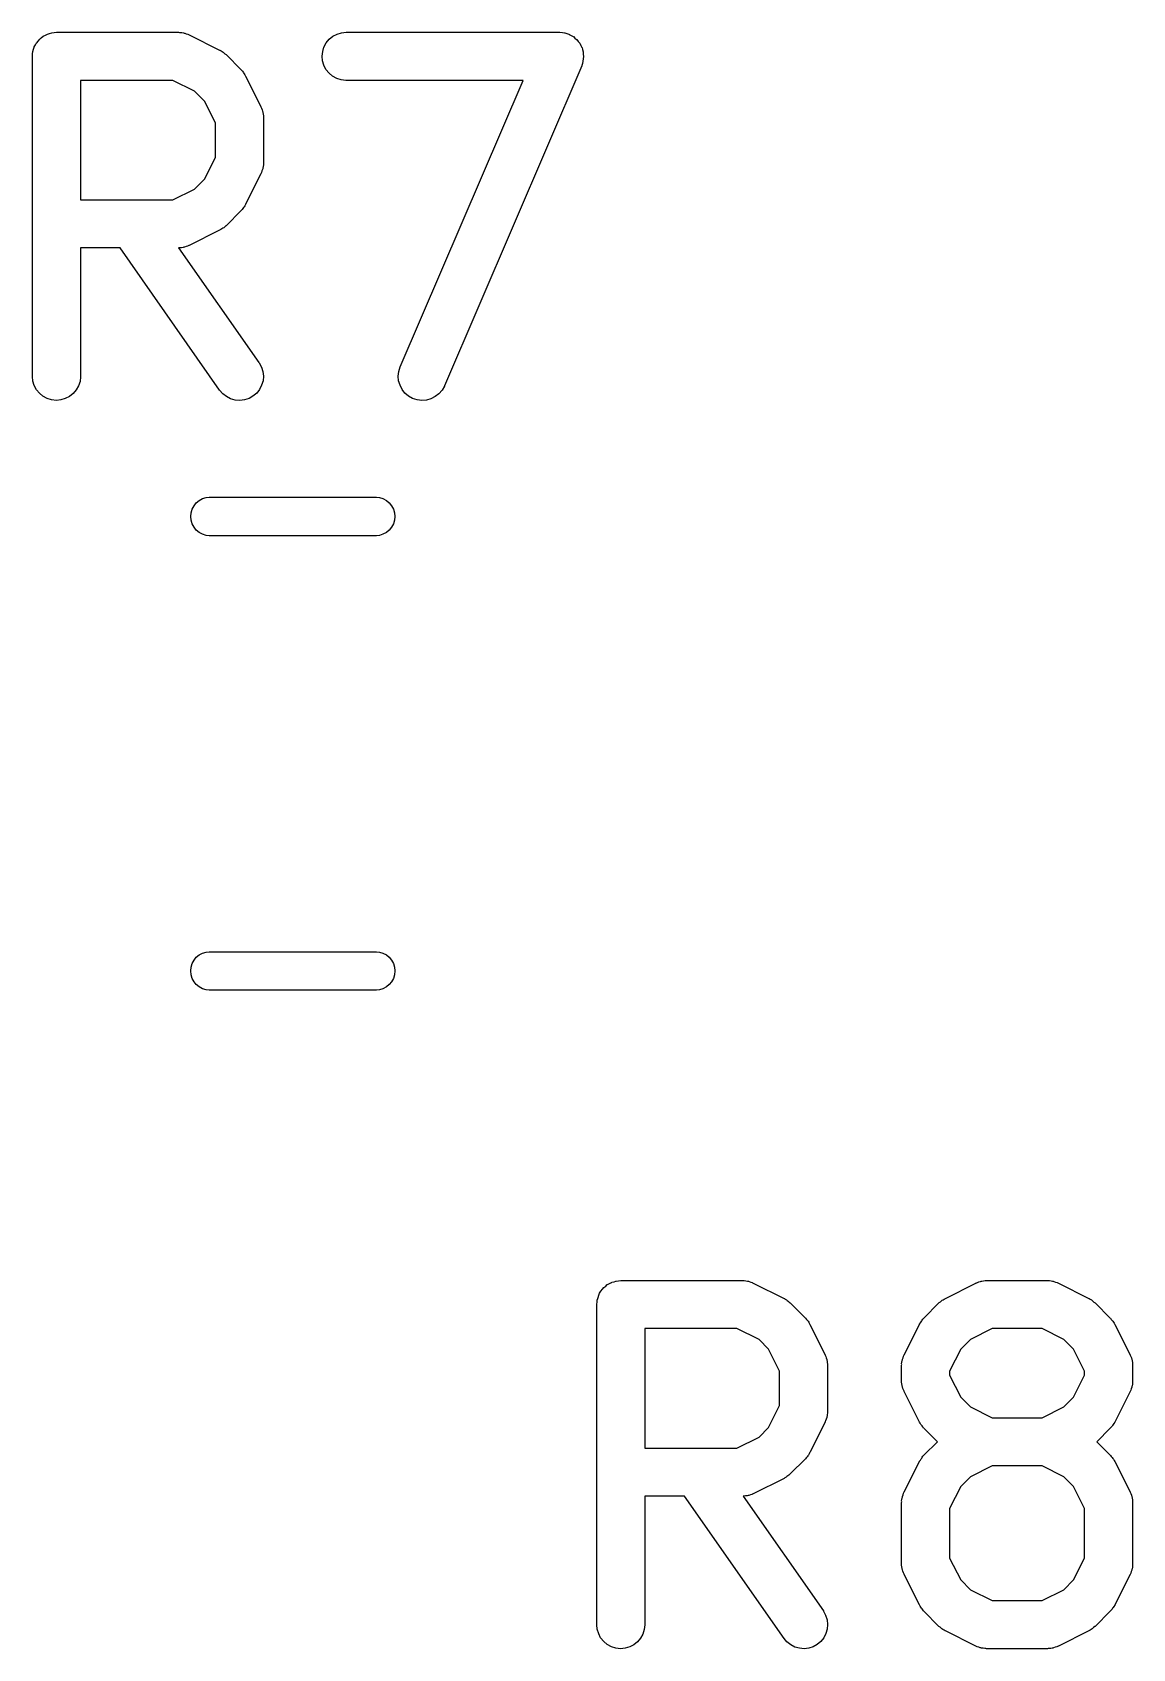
# Model space of a CAD drawing. Extents: x 85.9 to 159.2, y -122.9 to -78.6.
# Drawn here: x 155.22 to 158.66, y -83.73 to -78.68 of the extents above; entities that cross this region are included whole.
import ezdxf

# ---------------------------------------------------------------- set-up
doc = ezdxf.new("R2010")
doc.units = 0
doc.header["$MEASUREMENT"] = 0
doc.layers.add('BLACK', color=7, linetype='CONTINUOUS')

msp = doc.modelspace()

# ---------------------------------------------------------------- linework, layer by layer
at = {"layer": 'BLACK', "linetype": 'CONTINUOUS'}
for p, q in [((155.278, -78.6808), (155.285, -78.6788)), ((155.285, -78.6787), (155.292, -78.6781)), ((155.285, -78.6788), (155.285, -78.6787)), ((155.285, -78.6788), (155.285, -78.6788)), ((155.292, -78.6781), (155.299, -78.6774)), ((155.299, -78.6774), (155.68, -78.6774)), ((155.68, -78.6774), (155.681, -78.6774)), ((155.681, -78.6774), (155.684, -78.6776)), ((155.684, -78.6776), (155.686, -78.6776)), ((155.686, -78.6776), (155.691, -78.6784)), ((155.691, -78.6784), (155.696, -78.679)), ((156.176, -78.683), (156.19, -78.6788)), ((156.19, -78.6788), (156.204, -78.6774)), ((156.204, -78.6774), (156.871, -78.6774)), ((156.871, -78.6774), (156.872, -78.6774)), ((156.872, -78.6774), (156.872, -78.6774)), ((156.872, -78.6774), (156.872, -78.6774)), ((156.872, -78.6774), (156.88, -78.6782)), ((156.88, -78.6782), (156.886, -78.679)), ((155.228, -78.7301), (155.23, -78.7233)), ((155.23, -78.7228), (155.234, -78.7166)), ((155.23, -78.7231), (155.23, -78.7228)), ((155.23, -78.7233), (155.23, -78.7231)), ((155.234, -78.7166), (155.237, -78.7104)), ((155.237, -78.7102), (155.238, -78.71)), ((155.237, -78.7104), (155.237, -78.7102)), ((155.238, -78.71), (155.242, -78.7046)), ((155.242, -78.7046), (155.247, -78.6992)), ((155.247, -78.6988), (155.252, -78.6944)), ((155.247, -78.699), (155.247, -78.6988)), ((155.247, -78.6992), (155.247, -78.699)), ((155.252, -78.6944), (155.258, -78.6899)), ((155.258, -78.6896), (155.265, -78.6864)), ((155.258, -78.6898), (155.258, -78.6896)), ((155.258, -78.6899), (155.258, -78.6898)), ((155.265, -78.6864), (155.271, -78.683)), ((155.271, -78.6828), (155.278, -78.6808)), ((155.271, -78.683), (155.271, -78.6828)), ((155.271, -78.683), (155.271, -78.683)), ((155.696, -78.679), (155.698, -78.6797)), ((155.698, -78.6797), (155.7, -78.6801)), ((155.7, -78.6801), (155.705, -78.6819)), ((155.705, -78.6819), (155.71, -78.6834)), ((155.71, -78.6834), (155.712, -78.6845)), ((155.712, -78.6845), (155.714, -78.6853)), ((155.714, -78.6853), (155.809, -78.7329)), ((156.131, -78.7373), (156.135, -78.7233)), ((156.135, -78.7233), (156.142, -78.7104)), ((156.142, -78.7104), (156.151, -78.6992)), ((156.151, -78.6992), (156.163, -78.6899)), ((156.163, -78.6899), (156.176, -78.683)), ((156.886, -78.679), (156.887, -78.6791)), ((156.887, -78.6791), (156.887, -78.6791)), ((156.887, -78.6791), (156.894, -78.6813)), ((156.894, -78.6813), (156.9, -78.6834)), ((156.9, -78.6834), (156.901, -78.6836)), ((156.901, -78.6836), (156.901, -78.6837)), ((156.901, -78.6837), (156.907, -78.6871)), ((156.907, -78.6871), (156.913, -78.6905)), ((156.913, -78.6905), (156.913, -78.6907)), ((156.913, -78.6907), (156.914, -78.6908)), ((156.914, -78.6908), (156.919, -78.6954)), ((156.919, -78.6954), (156.924, -78.6999)), ((156.924, -78.6999), (156.925, -78.7001)), ((156.925, -78.7001), (156.925, -78.7003)), ((156.925, -78.7003), (156.929, -78.7059)), ((156.929, -78.7059), (156.934, -78.7113)), ((156.934, -78.7113), (156.934, -78.7115)), ((156.934, -78.7115), (156.934, -78.7117)), ((156.934, -78.7117), (156.937, -78.7181)), ((156.937, -78.7181), (156.94, -78.7243)), ((156.94, -78.7243), (156.94, -78.7245)), ((156.94, -78.7245), (156.941, -78.7248)), ((156.941, -78.7248), (156.943, -78.7315)), ((155.224, -78.7513), (155.225, -78.7443)), ((155.224, -78.7518), (155.224, -78.7513)), ((155.224, -78.7519), (155.224, -78.7518)), ((155.224, -78.7524), (155.224, -78.7519)), ((155.224, -78.7519), (155.224, -78.7519)), ((155.224, -79.7524), (155.224, -78.7524)), ((155.225, -78.7443), (155.226, -78.7373)), ((155.226, -78.7368), (155.228, -78.7301)), ((155.226, -78.737), (155.226, -78.7368)), ((155.226, -78.7373), (155.226, -78.737)), ((155.809, -78.7329), (155.81, -78.7334)), ((155.81, -78.7334), (155.814, -78.7357)), ((155.814, -78.7357), (155.817, -78.7377)), ((155.817, -78.7377), (155.82, -78.7397)), ((155.82, -78.7397), (155.822, -78.7414)), ((155.822, -78.7414), (155.825, -78.7443)), ((155.825, -78.7443), (155.829, -78.747)), ((155.829, -78.747), (155.876, -78.7946)), ((156.129, -78.7519), (156.131, -78.7373)), ((156.13, -78.7664), (156.129, -78.7519)), ((156.135, -78.7805), (156.13, -78.7664)), ((156.942, -78.7747), (156.94, -78.7814)), ((156.944, -78.768), (156.942, -78.7747)), ((156.943, -78.7315), (156.945, -78.7383)), ((156.945, -78.7605), (156.944, -78.7675)), ((156.944, -78.7675), (156.944, -78.7677)), ((156.944, -78.7677), (156.944, -78.768)), ((156.945, -78.7383), (156.945, -78.7386)), ((156.945, -78.7386), (156.945, -78.7388)), ((156.945, -78.7388), (156.945, -78.7458)), ((156.945, -78.7458), (156.946, -78.7529)), ((156.946, -78.7534), (156.945, -78.7605)), ((156.946, -78.7529), (156.946, -78.7532)), ((156.946, -78.7532), (156.946, -78.7534)), ((155.374, -78.8274), (155.374, -79.2012)), ((155.663, -78.8274), (155.374, -78.8274)), ((155.731, -78.8616), (155.663, -78.8274)), ((155.876, -78.7946), (155.877, -78.7953)), ((155.877, -78.7953), (155.88, -78.7986)), ((155.88, -78.7986), (155.883, -78.8017)), ((155.883, -78.8017), (155.884, -78.8043)), ((155.884, -78.8043), (155.886, -78.8068)), ((155.886, -78.8068), (155.888, -78.8105)), ((155.888, -78.8105), (155.89, -78.8141)), ((155.89, -78.8141), (155.938, -78.9093)), ((156.141, -78.7934), (156.135, -78.7805)), ((156.151, -78.8049), (156.141, -78.7934)), ((156.162, -78.8143), (156.151, -78.8049)), ((156.175, -78.8213), (156.162, -78.8143)), ((156.189, -78.8257), (156.175, -78.8213)), ((156.203, -78.8274), (156.189, -78.8257)), ((156.204, -78.8274), (156.203, -78.8274)), ((156.757, -78.8274), (156.204, -78.8274)), ((156.373, -79.7228), (156.757, -78.8274)), ((156.94, -78.7819), (156.511, -79.7819)), ((156.94, -78.7814), (156.94, -78.7817)), ((156.94, -78.7817), (156.94, -78.7819)), ((155.762, -78.892), (155.731, -78.8616)), ((155.796, -78.9606), (155.762, -78.892)), ((155.938, -78.9093), (155.938, -78.9103)), ((155.938, -78.9103), (155.939, -78.9123)), ((155.939, -78.9123), (155.94, -78.9143)), ((155.94, -78.9143), (155.942, -78.9192)), ((155.942, -78.9192), (155.943, -78.924)), ((155.943, -78.924), (155.944, -78.9262)), ((155.944, -78.9262), (155.944, -78.9283)), ((155.944, -78.9283), (155.945, -78.9334)), ((155.796, -79.068), (155.796, -78.9606)), ((155.945, -78.9334), (155.946, -78.9385)), ((155.946, -78.9385), (155.946, -78.9407)), ((155.946, -78.9407), (155.946, -78.9429)), ((155.946, -78.9429), (155.946, -79.0857)), ((155.762, -79.1365), (155.796, -79.068)), ((155.938, -79.1193), (155.89, -79.2145)), ((155.939, -79.1172), (155.938, -79.1193)), ((155.94, -79.1153), (155.939, -79.1172)), ((155.941, -79.1104), (155.94, -79.1153)), ((155.943, -79.1056), (155.941, -79.1104)), ((155.944, -79.1034), (155.943, -79.1056)), ((155.945, -79.0962), (155.944, -79.1013)), ((155.944, -79.1013), (155.944, -79.1034)), ((155.946, -79.0912), (155.945, -79.0962)), ((155.946, -79.0857), (155.946, -79.0868)), ((155.946, -79.0868), (155.946, -79.089)), ((155.946, -79.089), (155.946, -79.0912)), ((155.663, -79.2012), (155.731, -79.1669)), ((155.731, -79.1669), (155.762, -79.1365)), ((155.374, -79.2012), (155.663, -79.2012)), ((155.876, -79.234), (155.829, -79.2816)), ((155.879, -79.2307), (155.876, -79.234)), ((155.882, -79.2277), (155.879, -79.2307)), ((155.884, -79.2251), (155.882, -79.2277)), ((155.886, -79.2227), (155.884, -79.2251)), ((155.888, -79.219), (155.886, -79.2227)), ((155.89, -79.2154), (155.888, -79.219)), ((155.89, -79.2145), (155.89, -79.2154)), ((155.828, -79.2823), (155.825, -79.285)), ((155.829, -79.2816), (155.828, -79.2823)), ((155.809, -79.2957), (155.714, -79.3433)), ((155.813, -79.2934), (155.809, -79.2957)), ((155.816, -79.2915), (155.813, -79.2934)), ((155.819, -79.2895), (155.816, -79.2915)), ((155.822, -79.2879), (155.819, -79.2895)), ((155.825, -79.285), (155.822, -79.2879)), ((155.498, -79.3512), (155.374, -79.3512)), ((155.374, -79.3512), (155.374, -79.7524)), ((155.809, -79.7954), (155.498, -79.3512)), ((155.683, -79.351), (155.681, -79.3511)), ((155.681, -79.3511), (155.932, -79.7094)), ((155.685, -79.3511), (155.683, -79.351)), ((155.69, -79.3503), (155.685, -79.3511)), ((155.695, -79.3498), (155.69, -79.3503)), ((155.697, -79.3491), (155.695, -79.3498)), ((155.699, -79.3488), (155.697, -79.3491)), ((155.704, -79.347), (155.699, -79.3488)), ((155.709, -79.3455), (155.704, -79.347)), ((155.711, -79.3445), (155.709, -79.3455)), ((155.713, -79.3437), (155.711, -79.3445)), ((155.714, -79.3433), (155.713, -79.3437)), ((155.932, -79.7094), (155.933, -79.7102)), ((155.933, -79.7102), (155.94, -79.7231)), ((155.94, -79.7231), (155.944, -79.7371)), ((155.944, -79.7371), (155.946, -79.7516)), ((156.367, -79.7513), (156.369, -79.7368)), ((156.369, -79.7368), (156.373, -79.7228)), ((155.226, -79.7669), (155.224, -79.7524)), ((155.23, -79.781), (155.226, -79.7669)), ((155.237, -79.7939), (155.23, -79.781)), ((155.368, -79.7819), (155.361, -79.7948)), ((155.373, -79.768), (155.368, -79.7819)), ((155.374, -79.7534), (155.373, -79.768)), ((155.374, -79.7524), (155.374, -79.7534)), ((155.94, -79.7802), (155.934, -79.7932)), ((155.945, -79.7662), (155.94, -79.7802)), ((155.946, -79.7516), (155.945, -79.7662)), ((156.368, -79.7659), (156.367, -79.7513)), ((156.373, -79.78), (156.368, -79.7659)), ((156.379, -79.793), (156.373, -79.78)), ((156.511, -79.7829), (156.504, -79.7956)), ((156.511, -79.7819), (156.511, -79.7829)), ((155.246, -79.8052), (155.237, -79.7939)), ((155.257, -79.8146), (155.246, -79.8052)), ((155.27, -79.8215), (155.257, -79.8146)), ((155.284, -79.8258), (155.27, -79.8215)), ((155.299, -79.8274), (155.284, -79.8258)), ((155.313, -79.8261), (155.299, -79.8274)), ((155.327, -79.8219), (155.313, -79.8261)), ((155.34, -79.8151), (155.327, -79.8219)), ((155.352, -79.806), (155.34, -79.8151)), ((155.361, -79.7948), (155.352, -79.806)), ((155.819, -79.8065), (155.809, -79.7954)), ((155.83, -79.8156), (155.819, -79.8065)), ((155.843, -79.8222), (155.83, -79.8156)), ((155.858, -79.8262), (155.843, -79.8222)), ((155.872, -79.8274), (155.858, -79.8262)), ((155.887, -79.8257), (155.872, -79.8274)), ((155.901, -79.8212), (155.887, -79.8257)), ((155.913, -79.8141), (155.901, -79.8212)), ((155.925, -79.8047), (155.913, -79.8141)), ((155.934, -79.7932), (155.925, -79.8047)), ((156.388, -79.8045), (156.379, -79.793)), ((156.399, -79.814), (156.388, -79.8045)), ((156.412, -79.8211), (156.399, -79.814)), ((156.426, -79.8256), (156.412, -79.8211)), ((156.441, -79.8274), (156.426, -79.8256)), ((156.455, -79.8262), (156.441, -79.8274)), ((156.469, -79.8223), (156.455, -79.8262)), ((156.482, -79.8157), (156.469, -79.8223)), ((156.494, -79.8067), (156.482, -79.8157)), ((156.504, -79.7956), (156.494, -79.8067)), ((155.736, -80.1474), (155.745, -80.1399)), ((155.745, -80.1399), (155.756, -80.1343)), ((155.756, -80.1343), (155.767, -80.1309)), ((155.767, -80.1309), (155.776, -80.13)), ((155.776, -80.13), (156.299, -80.13)), ((156.299, -80.13), (156.308, -80.1309)), ((156.308, -80.1309), (156.319, -80.1343)), ((156.319, -80.1343), (156.33, -80.1399)), ((156.33, -80.1399), (156.339, -80.1474)), ((155.719, -80.19), (155.72, -80.1782)), ((155.72, -80.2018), (155.719, -80.19)), ((155.72, -80.1782), (155.723, -80.1669)), ((155.723, -80.1669), (155.729, -80.1565)), ((155.729, -80.1565), (155.736, -80.1474)), ((156.339, -80.1474), (156.346, -80.1565)), ((156.346, -80.1565), (156.352, -80.1669)), ((156.352, -80.1669), (156.355, -80.1782)), ((156.355, -80.1782), (156.356, -80.19)), ((156.356, -80.19), (156.355, -80.2018)), ((155.723, -80.2131), (155.72, -80.2018)), ((155.729, -80.2235), (155.723, -80.2131)), ((155.736, -80.2326), (155.729, -80.2235)), ((155.745, -80.2401), (155.736, -80.2326)), ((155.756, -80.2457), (155.745, -80.2401)), ((156.33, -80.2401), (156.319, -80.2457)), ((156.339, -80.2326), (156.33, -80.2401)), ((156.346, -80.2235), (156.339, -80.2326)), ((156.352, -80.2131), (156.346, -80.2235)), ((156.355, -80.2018), (156.352, -80.2131)), ((155.767, -80.2491), (155.756, -80.2457)), ((155.776, -80.25), (155.767, -80.2491)), ((156.299, -80.25), (155.776, -80.25)), ((156.308, -80.2491), (156.299, -80.25)), ((156.319, -80.2457), (156.308, -80.2491)), ((155.745, -81.5599), (155.756, -81.5543)), ((155.756, -81.5543), (155.767, -81.5509)), ((155.767, -81.5509), (155.776, -81.55)), ((155.776, -81.55), (156.299, -81.55)), ((156.299, -81.55), (156.308, -81.5509)), ((156.308, -81.5509), (156.319, -81.5543)), ((156.319, -81.5543), (156.33, -81.5599)), ((155.719, -81.61), (155.72, -81.5982)), ((155.72, -81.5982), (155.723, -81.5869)), ((155.723, -81.5869), (155.729, -81.5765)), ((155.729, -81.5765), (155.736, -81.5674)), ((155.736, -81.5674), (155.745, -81.5599)), ((156.33, -81.5599), (156.339, -81.5674)), ((156.339, -81.5674), (156.346, -81.5765)), ((156.346, -81.5765), (156.352, -81.5869)), ((156.352, -81.5869), (156.355, -81.5982)), ((156.355, -81.5982), (156.356, -81.61)), ((155.72, -81.6218), (155.719, -81.61)), ((155.723, -81.6331), (155.72, -81.6218)), ((155.729, -81.6435), (155.723, -81.6331)), ((155.736, -81.6526), (155.729, -81.6435)), ((155.745, -81.6601), (155.736, -81.6526)), ((156.339, -81.6526), (156.33, -81.6601)), ((156.346, -81.6435), (156.339, -81.6526)), ((156.352, -81.6331), (156.346, -81.6435)), ((156.355, -81.6218), (156.352, -81.6331)), ((156.356, -81.61), (156.355, -81.6218)), ((155.756, -81.6657), (155.745, -81.6601)), ((155.767, -81.6691), (155.756, -81.6657)), ((155.776, -81.67), (155.767, -81.6691)), ((156.299, -81.67), (155.776, -81.67)), ((156.308, -81.6691), (156.299, -81.67)), ((156.319, -81.6657), (156.308, -81.6691)), ((156.33, -81.6601), (156.319, -81.6657)), ((156.993, -82.6228), (156.996, -82.6166)), ((156.996, -82.6166), (157, -82.6104)), ((157, -82.61), (157.005, -82.6046)), ((157, -82.6102), (157, -82.61)), ((157, -82.6104), (157, -82.6102)), ((157.005, -82.6046), (157.009, -82.5992)), ((157.009, -82.5988), (157.015, -82.5944)), ((157.009, -82.599), (157.009, -82.5988)), ((157.009, -82.5992), (157.009, -82.599)), ((157.015, -82.5944), (157.02, -82.5899)), ((157.02, -82.5899), (157.021, -82.5898)), ((157.021, -82.5896), (157.027, -82.5864)), ((157.021, -82.5898), (157.021, -82.5896)), ((157.027, -82.5864), (157.033, -82.583)), ((157.033, -82.583), (157.034, -82.583)), ((157.034, -82.5828), (157.041, -82.5808)), ((157.034, -82.583), (157.034, -82.5828)), ((157.041, -82.5808), (157.047, -82.5788)), ((157.047, -82.5788), (157.048, -82.5788)), ((157.048, -82.5787), (157.055, -82.5781)), ((157.048, -82.5788), (157.048, -82.5787)), ((157.055, -82.5781), (157.062, -82.5774)), ((157.062, -82.5774), (157.443, -82.5774)), ((157.443, -82.5774), (157.444, -82.5774)), ((157.444, -82.5774), (157.446, -82.5776)), ((157.446, -82.5776), (157.448, -82.5776)), ((157.448, -82.5776), (157.453, -82.5784)), ((157.453, -82.5784), (157.458, -82.579)), ((157.458, -82.579), (157.461, -82.5797)), ((157.461, -82.5797), (157.463, -82.5801)), ((157.463, -82.5801), (157.468, -82.5819)), ((157.468, -82.5819), (157.472, -82.5834)), ((157.472, -82.5834), (157.474, -82.5845)), ((157.474, -82.5845), (157.476, -82.5853)), ((157.476, -82.5853), (157.572, -82.6329)), ((158.076, -82.6329), (158.171, -82.5853)), ((158.171, -82.5853), (158.172, -82.5848)), ((158.172, -82.5848), (158.174, -82.5841)), ((158.174, -82.5841), (158.176, -82.583)), ((158.176, -82.583), (158.181, -82.5816)), ((158.181, -82.5816), (158.186, -82.5798)), ((158.186, -82.5798), (158.188, -82.5794)), ((158.188, -82.5794), (158.19, -82.5788)), ((158.19, -82.5788), (158.195, -82.5783)), ((158.195, -82.5783), (158.2, -82.5775)), ((158.2, -82.5775), (158.203, -82.5776)), ((158.203, -82.5776), (158.205, -82.5774)), ((158.205, -82.5774), (158.395, -82.5774)), ((158.395, -82.5774), (158.396, -82.5774)), ((158.396, -82.5774), (158.398, -82.5776)), ((158.398, -82.5776), (158.401, -82.5776)), ((158.401, -82.5776), (158.406, -82.5784)), ((158.406, -82.5784), (158.411, -82.579)), ((158.411, -82.579), (158.413, -82.5797)), ((158.413, -82.5797), (158.415, -82.5801)), ((158.415, -82.5801), (158.42, -82.5819)), ((158.42, -82.5819), (158.425, -82.5834)), ((158.425, -82.5834), (158.427, -82.5845)), ((158.427, -82.5845), (158.429, -82.5853)), ((158.429, -82.5853), (158.524, -82.6329)), ((156.987, -82.6513), (156.988, -82.6443)), ((156.987, -82.6518), (156.987, -82.6513)), ((156.987, -82.6519), (156.987, -82.6518)), ((156.987, -82.6524), (156.987, -82.6519)), ((156.987, -82.6519), (156.987, -82.6519)), ((156.987, -83.6524), (156.987, -82.6524)), ((156.988, -82.6373), (156.989, -82.637)), ((156.988, -82.6443), (156.988, -82.6373)), ((156.989, -82.6368), (156.991, -82.6301)), ((156.989, -82.637), (156.989, -82.6368)), ((156.991, -82.6301), (156.993, -82.6233)), ((156.993, -82.6231), (156.993, -82.6228)), ((156.993, -82.6233), (156.993, -82.6231)), ((157.572, -82.6329), (157.573, -82.6334)), ((157.573, -82.6334), (157.576, -82.6357)), ((157.576, -82.6357), (157.58, -82.6377)), ((157.58, -82.6377), (157.582, -82.6397)), ((157.582, -82.6397), (157.585, -82.6414)), ((157.585, -82.6414), (157.588, -82.6443)), ((157.588, -82.6443), (157.591, -82.647)), ((157.591, -82.647), (157.639, -82.6946)), ((158.009, -82.6946), (158.056, -82.647)), ((158.056, -82.647), (158.057, -82.6462)), ((158.057, -82.6462), (158.061, -82.6436)), ((158.061, -82.6436), (158.064, -82.6407)), ((158.064, -82.6407), (158.066, -82.639)), ((158.066, -82.639), (158.069, -82.6371)), ((158.069, -82.6371), (158.072, -82.6352)), ((158.072, -82.6352), (158.076, -82.6329)), ((158.524, -82.6329), (158.525, -82.6334)), ((158.525, -82.6334), (158.528, -82.6357)), ((158.528, -82.6357), (158.532, -82.6377)), ((158.532, -82.6377), (158.535, -82.6397)), ((158.535, -82.6397), (158.537, -82.6414)), ((158.537, -82.6414), (158.54, -82.6443)), ((158.54, -82.6443), (158.544, -82.647)), ((158.544, -82.647), (158.591, -82.6946)), ((157.639, -82.6946), (157.639, -82.6953)), ((157.639, -82.6953), (157.642, -82.6986)), ((157.642, -82.6986), (157.645, -82.7017)), ((157.645, -82.7017), (157.647, -82.7043)), ((157.647, -82.7043), (157.649, -82.7068)), ((157.649, -82.7068), (157.651, -82.7105)), ((157.651, -82.7105), (157.653, -82.7141)), ((157.653, -82.7141), (157.7, -82.8093)), ((157.947, -82.8093), (157.995, -82.7141)), ((157.995, -82.7131), (157.998, -82.7096)), ((157.995, -82.7141), (157.995, -82.7131)), ((157.998, -82.7096), (158, -82.7059)), ((158, -82.7059), (158.002, -82.7035)), ((158.002, -82.7035), (158.003, -82.7009)), ((158.003, -82.7009), (158.006, -82.6978)), ((158.006, -82.6978), (158.009, -82.6946)), ((158.591, -82.6946), (158.592, -82.6953)), ((158.592, -82.6953), (158.594, -82.6986)), ((158.594, -82.6986), (158.597, -82.7017)), ((158.597, -82.7017), (158.599, -82.7043)), ((158.599, -82.7043), (158.601, -82.7068)), ((158.601, -82.7068), (158.603, -82.7105)), ((158.603, -82.7105), (158.605, -82.7141)), ((158.605, -82.7141), (158.653, -82.8093)), ((157.137, -82.7274), (157.137, -83.1012)), ((157.425, -82.7274), (157.137, -82.7274)), ((157.494, -82.7616), (157.425, -82.7274)), ((157.524, -82.792), (157.494, -82.7616)), ((158.154, -82.7616), (158.124, -82.792)), ((158.222, -82.7274), (158.154, -82.7616)), ((158.378, -82.7274), (158.222, -82.7274)), ((158.446, -82.7616), (158.378, -82.7274)), ((158.476, -82.792), (158.446, -82.7616)), ((157.558, -82.8606), (157.524, -82.792)), ((157.7, -82.8093), (157.701, -82.8103)), ((157.701, -82.8103), (157.702, -82.8123)), ((157.702, -82.8123), (157.703, -82.8143)), ((157.703, -82.8143), (157.704, -82.8192)), ((157.704, -82.8192), (157.706, -82.824)), ((157.942, -82.823), (157.944, -82.8182)), ((157.944, -82.8182), (157.945, -82.8133)), ((157.945, -82.8133), (157.946, -82.8114)), ((157.946, -82.8114), (157.947, -82.8093)), ((158.124, -82.792), (158.089, -82.8606)), ((158.511, -82.8606), (158.476, -82.792)), ((158.653, -82.8093), (158.653, -82.8103)), ((158.653, -82.8103), (158.654, -82.8123)), ((158.654, -82.8123), (158.655, -82.8143)), ((158.655, -82.8143), (158.657, -82.8192)), ((158.657, -82.8192), (158.658, -82.824)), ((157.558, -82.968), (157.558, -82.8606)), ((157.706, -82.824), (157.706, -82.8262)), ((157.706, -82.8262), (157.707, -82.8283)), ((157.707, -82.8283), (157.707, -82.8334)), ((157.707, -82.8334), (157.708, -82.8385)), ((157.708, -82.8385), (157.708, -82.8407)), ((157.708, -82.8407), (157.708, -82.8429)), ((157.708, -82.8429), (157.708, -82.9857)), ((157.939, -82.8374), (157.94, -82.8324)), ((157.94, -82.8396), (157.939, -82.8374)), ((157.939, -82.8418), (157.94, -82.8396)), ((157.939, -82.8429), (157.939, -82.8418)), ((157.939, -82.8905), (157.939, -82.8429)), ((157.94, -82.8324), (157.941, -82.8273)), ((157.941, -82.8273), (157.942, -82.8252)), ((157.942, -82.8252), (157.942, -82.823)), ((158.089, -82.8606), (158.089, -82.8728)), ((158.511, -82.8728), (158.511, -82.8606)), ((158.658, -82.824), (158.659, -82.8262)), ((158.659, -82.8262), (158.659, -82.8283)), ((158.659, -82.8283), (158.66, -82.8334)), ((158.66, -82.8334), (158.661, -82.8385)), ((158.661, -82.8385), (158.66, -82.8407)), ((158.66, -82.8407), (158.661, -82.8429)), ((158.661, -82.8429), (158.661, -82.8905)), ((157.939, -82.8927), (157.939, -82.8905)), ((157.939, -82.8949), (157.939, -82.8927)), ((157.94, -82.8999), (157.939, -82.8949)), ((157.941, -82.905), (157.94, -82.8999)), ((157.941, -82.9072), (157.941, -82.905)), ((157.942, -82.9093), (157.941, -82.9072)), ((157.943, -82.9141), (157.942, -82.9093)), ((157.945, -82.9191), (157.943, -82.9141)), ((157.946, -82.921), (157.945, -82.9191)), ((158.089, -82.8728), (158.124, -82.9413)), ((158.476, -82.9413), (158.511, -82.8728)), ((158.655, -82.92), (158.654, -82.922)), ((158.656, -82.9151), (158.655, -82.92)), ((158.658, -82.9103), (158.656, -82.9151)), ((158.659, -82.9061), (158.658, -82.9082)), ((158.658, -82.9082), (158.658, -82.9103)), ((158.66, -82.901), (158.659, -82.9061)), ((158.661, -82.8915), (158.66, -82.8937)), ((158.66, -82.8937), (158.661, -82.8959)), ((158.661, -82.8959), (158.66, -82.901)), ((158.661, -82.8905), (158.661, -82.8915)), ((157.524, -83.0365), (157.558, -82.968)), ((157.947, -82.9231), (157.946, -82.921)), ((157.947, -82.924), (157.947, -82.9231)), ((157.995, -83.0193), (157.947, -82.924)), ((158.124, -82.9413), (158.154, -82.9717)), ((158.446, -82.9717), (158.476, -82.9413)), ((158.653, -82.924), (158.605, -83.0193)), ((158.654, -82.922), (158.653, -82.924)), ((157.7, -83.0193), (157.653, -83.1145)), ((157.701, -83.0172), (157.7, -83.0193)), ((157.702, -83.0153), (157.701, -83.0172)), ((157.704, -83.0104), (157.702, -83.0153)), ((157.706, -83.0056), (157.704, -83.0104)), ((157.707, -83.0013), (157.706, -83.0034)), ((157.706, -83.0034), (157.706, -83.0056)), ((157.708, -82.9912), (157.707, -82.9962)), ((157.707, -82.9962), (157.707, -83.0013)), ((157.708, -82.9857), (157.708, -82.9868)), ((157.708, -82.9868), (157.708, -82.989)), ((157.708, -82.989), (157.708, -82.9912)), ((157.997, -83.0228), (157.995, -83.0193)), ((158.154, -82.9717), (158.222, -83.006)), ((158.222, -83.006), (158.378, -83.006)), ((158.378, -83.006), (158.446, -82.9717)), ((158.605, -83.0202), (158.602, -83.0237)), ((158.605, -83.0193), (158.605, -83.0202)), ((157.425, -83.1012), (157.494, -83.0669)), ((157.494, -83.0669), (157.524, -83.0365)), ((157.999, -83.0266), (157.997, -83.0228)), ((158.001, -83.029), (157.999, -83.0266)), ((158.003, -83.0316), (158.001, -83.029)), ((158.006, -83.0347), (158.003, -83.0316)), ((158.008, -83.038), (158.006, -83.0347)), ((158.009, -83.0387), (158.008, -83.038)), ((158.051, -83.081), (158.009, -83.0387)), ((158.591, -83.0387), (158.549, -83.081)), ((158.594, -83.0355), (158.591, -83.0387)), ((158.597, -83.0325), (158.594, -83.0355)), ((158.598, -83.0298), (158.597, -83.0325)), ((158.6, -83.0274), (158.598, -83.0298)), ((158.602, -83.0237), (158.6, -83.0274)), ((157.137, -83.1012), (157.425, -83.1012)), ((157.648, -83.1227), (157.646, -83.1251)), ((157.65, -83.119), (157.648, -83.1227)), ((157.652, -83.1154), (157.65, -83.119)), ((157.653, -83.1145), (157.652, -83.1154)), ((158.009, -83.1232), (158.051, -83.081)), ((158.549, -83.081), (158.591, -83.1232)), ((157.639, -83.134), (157.591, -83.1816)), ((157.641, -83.1307), (157.639, -83.134)), ((157.644, -83.1277), (157.641, -83.1307)), ((157.646, -83.1251), (157.644, -83.1277)), ((157.947, -83.2379), (157.995, -83.1426)), ((157.995, -83.1417), (157.998, -83.1382)), ((157.995, -83.1426), (157.995, -83.1417)), ((157.998, -83.1382), (158, -83.1345)), ((158, -83.1345), (158.002, -83.1321)), ((158.002, -83.1321), (158.003, -83.1294)), ((158.003, -83.1294), (158.006, -83.1264)), ((158.006, -83.1264), (158.009, -83.1232)), ((158.222, -83.156), (158.154, -83.1902)), ((158.378, -83.156), (158.222, -83.156)), ((158.446, -83.1902), (158.378, -83.156)), ((158.591, -83.1232), (158.592, -83.1239)), ((158.592, -83.1239), (158.594, -83.1272)), ((158.594, -83.1272), (158.597, -83.1303)), ((158.597, -83.1303), (158.599, -83.1329)), ((158.599, -83.1329), (158.601, -83.1353)), ((158.601, -83.1353), (158.603, -83.1391)), ((158.603, -83.1391), (158.605, -83.1426)), ((158.605, -83.1426), (158.653, -83.2379)), ((157.572, -83.1957), (157.476, -83.2433)), ((157.575, -83.1934), (157.572, -83.1957)), ((157.579, -83.1915), (157.575, -83.1934)), ((157.581, -83.1895), (157.579, -83.1915)), ((157.584, -83.1879), (157.581, -83.1895)), ((157.587, -83.185), (157.584, -83.1879)), ((157.59, -83.1823), (157.587, -83.185)), ((157.591, -83.1816), (157.59, -83.1823)), ((158.124, -83.2206), (158.089, -83.2891)), ((158.154, -83.1902), (158.124, -83.2206)), ((158.476, -83.2206), (158.446, -83.1902)), ((158.511, -83.2891), (158.476, -83.2206)), ((157.261, -83.2512), (157.137, -83.2512)), ((157.137, -83.2512), (157.137, -83.6524)), ((157.572, -83.6954), (157.261, -83.2512)), ((157.445, -83.251), (157.444, -83.2511)), ((157.444, -83.2511), (157.695, -83.6094)), ((157.447, -83.2511), (157.445, -83.251)), ((157.452, -83.2503), (157.447, -83.2511)), ((157.457, -83.2498), (157.452, -83.2503)), ((157.46, -83.2491), (157.457, -83.2498)), ((157.462, -83.2488), (157.46, -83.2491)), ((157.467, -83.247), (157.462, -83.2488)), ((157.471, -83.2455), (157.467, -83.247)), ((157.473, -83.2445), (157.471, -83.2455)), ((157.475, -83.2437), (157.473, -83.2445)), ((157.476, -83.2433), (157.475, -83.2437)), ((157.939, -83.266), (157.94, -83.2609)), ((157.94, -83.2682), (157.939, -83.266)), ((157.939, -83.2704), (157.94, -83.2682)), ((157.939, -83.2714), (157.939, -83.2704)), ((157.939, -83.4619), (157.939, -83.2714)), ((157.94, -83.2609), (157.941, -83.2558)), ((157.941, -83.2558), (157.942, -83.2537)), ((157.942, -83.2516), (157.944, -83.2468)), ((157.942, -83.2537), (157.942, -83.2516)), ((157.944, -83.2468), (157.945, -83.2419)), ((157.945, -83.2419), (157.946, -83.2399)), ((157.946, -83.2399), (157.947, -83.2379)), ((158.653, -83.2379), (158.653, -83.2388)), ((158.653, -83.2388), (158.654, -83.2409)), ((158.654, -83.2409), (158.655, -83.2428)), ((158.655, -83.2428), (158.657, -83.2478)), ((158.657, -83.2478), (158.658, -83.2526)), ((158.658, -83.2526), (158.659, -83.2547)), ((158.659, -83.2547), (158.659, -83.2569)), ((158.659, -83.2569), (158.66, -83.262)), ((158.66, -83.262), (158.661, -83.267)), ((158.661, -83.267), (158.66, -83.2692)), ((158.66, -83.2692), (158.661, -83.2714)), ((158.661, -83.2714), (158.661, -83.4619)), ((158.089, -83.2891), (158.089, -83.4442)), ((158.511, -83.4442), (158.511, -83.2891)), ((157.939, -83.4641), (157.939, -83.4619)), ((157.939, -83.4663), (157.939, -83.4641)), ((157.94, -83.4714), (157.939, -83.4663)), ((157.941, -83.4765), (157.94, -83.4714)), ((158.089, -83.4442), (158.124, -83.5127)), ((158.476, -83.5127), (158.511, -83.4442)), ((158.66, -83.4724), (158.659, -83.4775)), ((158.661, -83.463), (158.66, -83.4651)), ((158.66, -83.4651), (158.661, -83.4674)), ((158.661, -83.4674), (158.66, -83.4724)), ((158.661, -83.4619), (158.661, -83.463)), ((157.941, -83.4786), (157.941, -83.4765)), ((157.942, -83.4808), (157.941, -83.4786)), ((157.943, -83.4856), (157.942, -83.4808)), ((157.945, -83.4905), (157.943, -83.4856)), ((157.946, -83.4924), (157.945, -83.4905)), ((157.947, -83.4945), (157.946, -83.4924)), ((157.947, -83.4954), (157.947, -83.4945)), ((157.995, -83.5907), (157.947, -83.4954)), ((158.124, -83.5127), (158.154, -83.5431)), ((158.446, -83.5431), (158.476, -83.5127)), ((158.653, -83.4954), (158.605, -83.5907)), ((158.654, -83.4934), (158.653, -83.4954)), ((158.655, -83.4915), (158.654, -83.4934)), ((158.656, -83.4866), (158.655, -83.4915)), ((158.658, -83.4818), (158.656, -83.4866)), ((158.659, -83.4775), (158.658, -83.4796)), ((158.658, -83.4796), (158.658, -83.4818)), ((158.154, -83.5431), (158.222, -83.5774)), ((158.222, -83.5774), (158.378, -83.5774)), ((158.378, -83.5774), (158.446, -83.5431)), ((157.695, -83.6094), (157.695, -83.6102)), ((157.695, -83.6102), (157.702, -83.6231)), ((157.702, -83.6231), (157.707, -83.6371)), ((157.997, -83.5943), (157.995, -83.5907)), ((157.999, -83.598), (157.997, -83.5943)), ((158.001, -83.6004), (157.999, -83.598)), ((158.003, -83.6031), (158.001, -83.6004)), ((158.006, -83.6061), (158.003, -83.6031)), ((158.008, -83.6094), (158.006, -83.6061)), ((158.009, -83.6102), (158.008, -83.6094)), ((158.056, -83.6578), (158.009, -83.6102)), ((158.591, -83.6102), (158.544, -83.6578)), ((158.594, -83.6069), (158.591, -83.6102)), ((158.597, -83.6039), (158.594, -83.6069)), ((158.598, -83.6013), (158.597, -83.6039)), ((158.6, -83.5989), (158.598, -83.6013)), ((158.602, -83.5952), (158.6, -83.5989)), ((158.605, -83.5916), (158.602, -83.5952)), ((158.605, -83.5907), (158.605, -83.5916)), ((156.988, -83.6669), (156.987, -83.6524)), ((156.993, -83.681), (156.988, -83.6669)), ((157.135, -83.668), (157.131, -83.6819)), ((157.137, -83.6534), (157.135, -83.668)), ((157.137, -83.6524), (157.137, -83.6534)), ((157.707, -83.6662), (157.703, -83.6802)), ((157.707, -83.6371), (157.708, -83.6516)), ((157.708, -83.6516), (157.707, -83.6662)), ((158.06, -83.6605), (158.056, -83.6578)), ((158.063, -83.6634), (158.06, -83.6605)), ((158.065, -83.6651), (158.063, -83.6634)), ((158.068, -83.6671), (158.065, -83.6651)), ((158.072, -83.6691), (158.068, -83.6671)), ((158.075, -83.6714), (158.072, -83.6691)), ((158.076, -83.6718), (158.075, -83.6714)), ((158.171, -83.7195), (158.076, -83.6718)), ((158.524, -83.6718), (158.429, -83.7195)), ((158.528, -83.6696), (158.524, -83.6718)), ((158.531, -83.6677), (158.528, -83.6696)), ((158.534, -83.6657), (158.531, -83.6677)), ((158.536, -83.6641), (158.534, -83.6657)), ((158.539, -83.6612), (158.536, -83.6641)), ((158.543, -83.6585), (158.539, -83.6612)), ((158.544, -83.6578), (158.543, -83.6585)), ((156.999, -83.6939), (156.993, -83.681)), ((157.009, -83.7052), (156.999, -83.6939)), ((157.02, -83.7146), (157.009, -83.7052)), ((157.033, -83.7215), (157.02, -83.7146)), ((157.047, -83.7258), (157.033, -83.7215)), ((157.061, -83.7274), (157.047, -83.7258)), ((157.076, -83.7261), (157.061, -83.7274)), ((157.09, -83.7219), (157.076, -83.7261)), ((157.103, -83.7151), (157.09, -83.7219)), ((157.114, -83.706), (157.103, -83.7151)), ((157.124, -83.6948), (157.114, -83.706)), ((157.131, -83.6819), (157.124, -83.6948)), ((157.581, -83.7065), (157.572, -83.6954)), ((157.593, -83.7156), (157.581, -83.7065)), ((157.606, -83.7222), (157.593, -83.7156)), ((157.62, -83.7262), (157.606, -83.7222)), ((157.635, -83.7274), (157.62, -83.7262)), ((157.649, -83.7257), (157.635, -83.7274)), ((157.663, -83.7212), (157.649, -83.7257)), ((157.676, -83.7141), (157.663, -83.7212)), ((157.687, -83.7047), (157.676, -83.7141)), ((157.696, -83.6932), (157.687, -83.7047)), ((157.703, -83.6802), (157.696, -83.6932)), ((158.173, -83.7203), (158.171, -83.7195)), ((158.175, -83.7213), (158.173, -83.7203)), ((158.18, -83.7229), (158.175, -83.7213)), ((158.185, -83.7247), (158.18, -83.7229)), ((158.187, -83.7251), (158.185, -83.7247)), ((158.189, -83.7257), (158.187, -83.7251)), ((158.194, -83.7263), (158.189, -83.7257)), ((158.199, -83.7272), (158.194, -83.7263)), ((158.202, -83.7271), (158.199, -83.7272)), ((158.204, -83.7274), (158.202, -83.7271)), ((158.205, -83.7274), (158.204, -83.7274)), ((158.395, -83.7274), (158.205, -83.7274)), ((158.397, -83.7272), (158.395, -83.7274)), ((158.4, -83.7273), (158.397, -83.7272)), ((158.405, -83.7265), (158.4, -83.7273)), ((158.41, -83.726), (158.405, -83.7265)), ((158.412, -83.7253), (158.41, -83.726)), ((158.414, -83.725), (158.412, -83.7253)), ((158.419, -83.7232), (158.414, -83.725)), ((158.424, -83.7217), (158.419, -83.7232)), ((158.426, -83.7207), (158.424, -83.7217)), ((158.428, -83.7199), (158.426, -83.7207)), ((158.429, -83.7195), (158.428, -83.7199))]:
    msp.add_line(p, q, dxfattribs=at)

doc.saveas('drawing.dxf')
